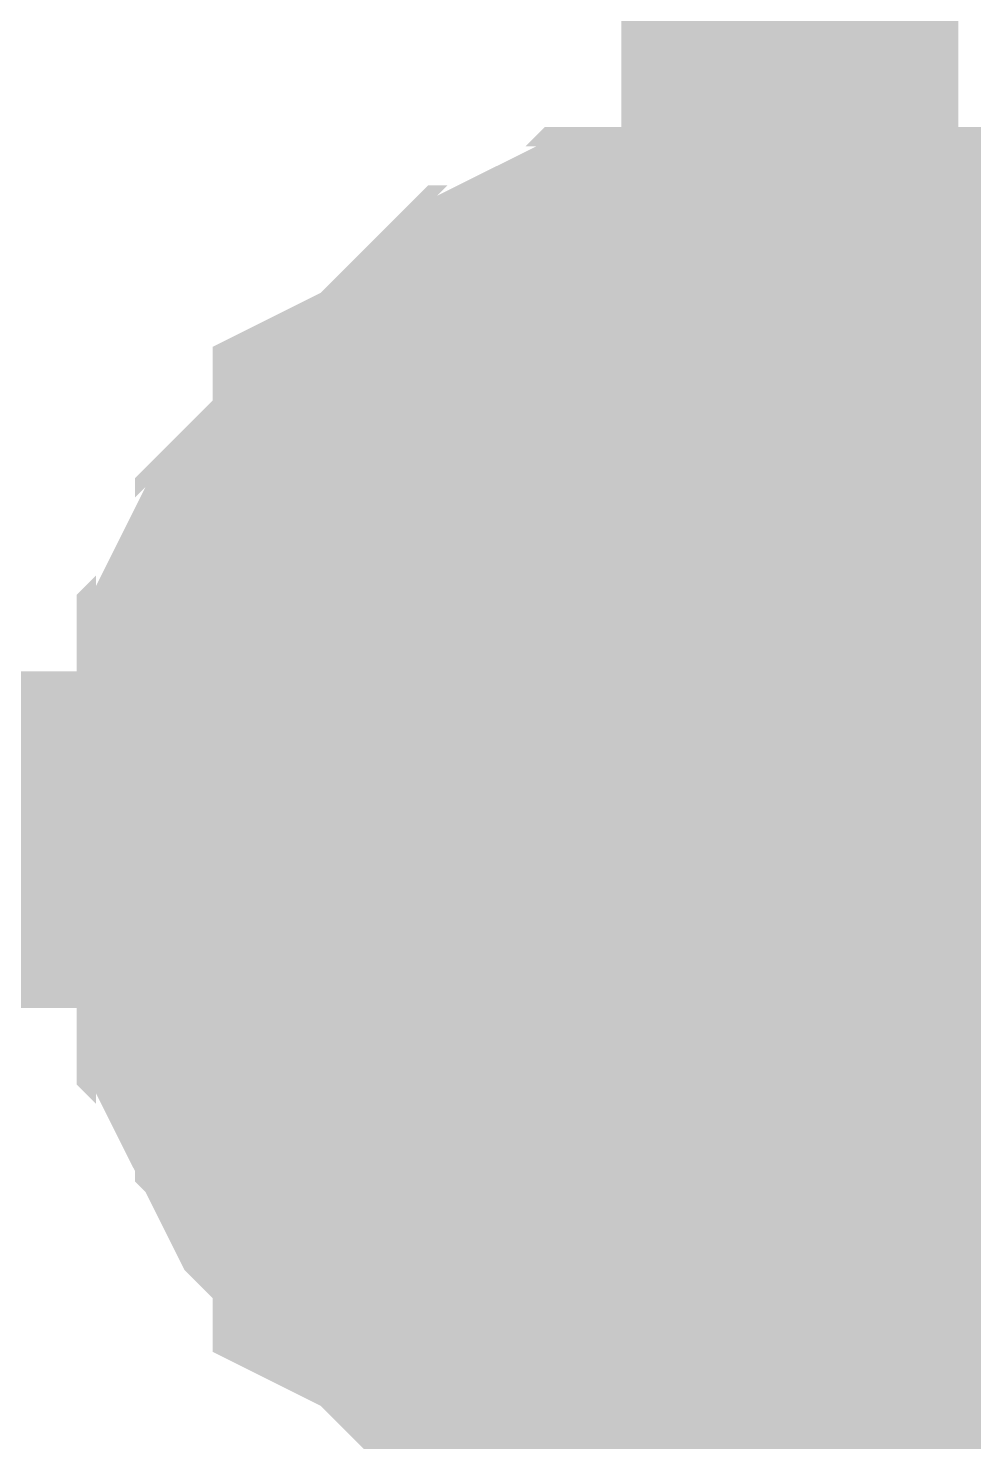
# Model space of a CAD drawing. Header units: millimetres. Extents: x 0 to 11.5, y 0 to 7.6.
# Drawn here: x 6.27363 to 6.30676, y 2.7294 to 2.77894 of the extents above; entities that cross this region are included whole.
import ezdxf

# ---------------------------------------------------------------- set-up
doc = ezdxf.new("R2010")
doc.units = ezdxf.units.MM
doc.header["$MEASUREMENT"] = 0
doc.layers.add('Sheet', color=255, linetype='Continuous')

msp = doc.modelspace()

# ---------------------------------------------------------------- linework, layer by layer
at = {"layer": 'Sheet'}
for points, const_width in [([(6.300314, 2.750502), (6.300314, 2.90043), (6.450338, 2.90043)], 0.0118), ([(6.280538, 2.750502), (6.280538, 2.751184), (6.280538, 2.752547), (6.280538, 2.753228), (6.28122, 2.754591), (6.28122, 2.755273), (6.28122, 2.756636), (6.281902, 2.757317), (6.281902, 2.757999), (6.282584, 2.759362), (6.283266, 2.760043), (6.283266, 2.760725), (6.283948, 2.761406), (6.28463, 2.762088), (6.285312, 2.762769), (6.285994, 2.763451), (6.285994, 2.764132), (6.287358, 2.764813), (6.28804, 2.765495), (6.288722, 2.766176), (6.289403, 2.766858), (6.290085, 2.767539), (6.290767, 2.767539), (6.291449, 2.768221), (6.292813, 2.768902), (6.293495, 2.768902), (6.294177, 2.769584), (6.295541, 2.769584), (6.296223, 2.769584), (6.297587, 2.770265), (6.298269, 2.770265), (6.299632, 2.770265), (6.300314, 2.770265)], 0.0118), ([(6.280538, 2.750502), (6.280538, 2.751184), (6.280538, 2.752547), (6.280538, 2.753228), (6.28122, 2.754591), (6.28122, 2.755273), (6.28122, 2.756636), (6.281902, 2.757317), (6.281902, 2.757999), (6.282584, 2.759362), (6.283266, 2.760043), (6.283266, 2.760725), (6.283948, 2.761406), (6.28463, 2.762088), (6.285312, 2.762769), (6.285994, 2.763451), (6.285994, 2.764132), (6.287358, 2.764813), (6.28804, 2.765495), (6.288722, 2.766176), (6.289403, 2.766858), (6.290085, 2.767539), (6.290767, 2.767539), (6.291449, 2.768221), (6.292813, 2.768902), (6.293495, 2.768902), (6.294177, 2.769584), (6.295541, 2.769584), (6.296223, 2.769584), (6.297587, 2.770265), (6.298269, 2.770265), (6.299632, 2.770265), (6.300314, 2.770265)], 0.0118), ([(6.280538, 2.750502), (6.280538, 2.751184), (6.280538, 2.752547), (6.280538, 2.753228), (6.28122, 2.754591), (6.28122, 2.755273), (6.28122, 2.756636), (6.281902, 2.757317), (6.281902, 2.757999), (6.282584, 2.759362), (6.283266, 2.760043), (6.283266, 2.760725), (6.283948, 2.761406), (6.28463, 2.762088), (6.285312, 2.762769), (6.285994, 2.763451), (6.285994, 2.764132), (6.287358, 2.764813), (6.28804, 2.765495), (6.288722, 2.766176), (6.289403, 2.766858), (6.290085, 2.767539), (6.290767, 2.767539), (6.291449, 2.768221), (6.292813, 2.768902), (6.293495, 2.768902), (6.294177, 2.769584), (6.295541, 2.769584), (6.296223, 2.769584), (6.297587, 2.770265), (6.298269, 2.770265), (6.299632, 2.770265), (6.300314, 2.770265)], 0.0118), ([(6.280538, 2.750502), (6.280538, 2.751184), (6.280538, 2.752547), (6.280538, 2.753228), (6.28122, 2.754591), (6.28122, 2.755273), (6.28122, 2.756636), (6.281902, 2.757317), (6.281902, 2.757999), (6.282584, 2.759362), (6.283266, 2.760043), (6.283266, 2.760725), (6.283948, 2.761406), (6.28463, 2.762088), (6.285312, 2.762769), (6.285994, 2.763451), (6.285994, 2.764132), (6.287358, 2.764813), (6.28804, 2.765495), (6.288722, 2.766176), (6.289403, 2.766858), (6.290085, 2.767539), (6.290767, 2.767539), (6.291449, 2.768221), (6.292813, 2.768902), (6.293495, 2.768902), (6.294177, 2.769584), (6.295541, 2.769584), (6.296223, 2.769584), (6.297587, 2.770265), (6.298269, 2.770265), (6.299632, 2.770265), (6.300314, 2.770265)], 0.0118), ([(6.280538, 2.750502), (6.280538, 2.751184), (6.280538, 2.752547), (6.280538, 2.753228), (6.28122, 2.754591), (6.28122, 2.755273), (6.28122, 2.756636), (6.281902, 2.757317), (6.281902, 2.757999), (6.282584, 2.759362), (6.283266, 2.760043), (6.283266, 2.760725), (6.283948, 2.761406), (6.28463, 2.762088), (6.285312, 2.762769), (6.285994, 2.763451), (6.285994, 2.764132), (6.287358, 2.764813), (6.28804, 2.765495), (6.288722, 2.766176), (6.289403, 2.766858), (6.290085, 2.767539), (6.290767, 2.767539), (6.291449, 2.768221), (6.292813, 2.768902), (6.293495, 2.768902), (6.294177, 2.769584), (6.295541, 2.769584), (6.296223, 2.769584), (6.297587, 2.770265), (6.298269, 2.770265), (6.299632, 2.770265), (6.300314, 2.770265)], 0.0118), ([(6.280538, 2.750502), (6.280538, 2.751184), (6.280538, 2.752547), (6.280538, 2.753228), (6.28122, 2.754591), (6.28122, 2.755273), (6.28122, 2.756636), (6.281902, 2.757317), (6.281902, 2.757999), (6.282584, 2.759362), (6.283266, 2.760043), (6.283266, 2.760725), (6.283948, 2.761406), (6.28463, 2.762088), (6.285312, 2.762769), (6.285994, 2.763451), (6.285994, 2.764132), (6.287358, 2.764813), (6.28804, 2.765495), (6.288722, 2.766176), (6.289403, 2.766858), (6.290085, 2.767539), (6.290767, 2.767539), (6.291449, 2.768221), (6.292813, 2.768902), (6.293495, 2.768902), (6.294177, 2.769584), (6.295541, 2.769584), (6.296223, 2.769584), (6.297587, 2.770265), (6.298269, 2.770265), (6.299632, 2.770265), (6.300314, 2.770265)], 0.0118), ([(6.280538, 2.750502), (6.280538, 2.751184), (6.280538, 2.752547), (6.280538, 2.753228), (6.28122, 2.754591), (6.28122, 2.755273), (6.28122, 2.756636), (6.281902, 2.757317), (6.281902, 2.757999), (6.282584, 2.759362), (6.283266, 2.760043), (6.283266, 2.760725), (6.283948, 2.761406), (6.28463, 2.762088), (6.285312, 2.762769), (6.285994, 2.763451), (6.285994, 2.764132), (6.287358, 2.764813), (6.28804, 2.765495), (6.288722, 2.766176), (6.289403, 2.766858), (6.290085, 2.767539), (6.290767, 2.767539), (6.291449, 2.768221), (6.292813, 2.768902), (6.293495, 2.768902), (6.294177, 2.769584), (6.295541, 2.769584), (6.296223, 2.769584), (6.297587, 2.770265), (6.298269, 2.770265), (6.299632, 2.770265), (6.300314, 2.770265)], 0.0118), ([(6.280538, 2.750502), (6.280538, 2.751184), (6.280538, 2.752547), (6.280538, 2.753228), (6.28122, 2.754591), (6.28122, 2.755273), (6.28122, 2.756636), (6.281902, 2.757317), (6.281902, 2.757999), (6.282584, 2.759362), (6.283266, 2.760043), (6.283266, 2.760725), (6.283948, 2.761406), (6.28463, 2.762088), (6.285312, 2.762769), (6.285994, 2.763451), (6.285994, 2.764132), (6.287358, 2.764813), (6.28804, 2.765495), (6.288722, 2.766176), (6.289403, 2.766858), (6.290085, 2.767539), (6.290767, 2.767539), (6.291449, 2.768221), (6.292813, 2.768902), (6.293495, 2.768902), (6.294177, 2.769584), (6.295541, 2.769584), (6.296223, 2.769584), (6.297587, 2.770265), (6.298269, 2.770265), (6.299632, 2.770265), (6.300314, 2.770265)], 0.0118), ([(6.300314, 2.770265), (6.300314, 2.770265)], 0.0118), ([(6.300314, 2.770265), (6.300996, 2.770265), (6.30236, 2.770265), (6.303042, 2.770265), (6.304406, 2.769584), (6.305088, 2.769584), (6.306452, 2.769584), (6.307134, 2.768902), (6.307815, 2.768902), (6.309179, 2.768221), (6.309861, 2.767539), (6.310543, 2.767539), (6.311225, 2.766858), (6.311907, 2.766176), (6.312589, 2.765495), (6.313271, 2.764813)], 0.0118), ([(6.300314, 2.770265), (6.300314, 2.770265)], 0.0118), ([(6.300314, 2.770265), (6.300996, 2.770265), (6.30236, 2.770265), (6.303042, 2.770265), (6.304406, 2.769584), (6.305088, 2.769584), (6.306452, 2.769584), (6.307134, 2.768902), (6.307815, 2.768902), (6.309179, 2.768221), (6.309861, 2.767539), (6.310543, 2.767539), (6.311225, 2.766858), (6.311907, 2.766176), (6.312589, 2.765495), (6.313271, 2.764813)], 0.0118), ([(6.300314, 2.770265), (6.300314, 2.770265)], 0.0118), ([(6.300314, 2.770265), (6.300996, 2.770265), (6.30236, 2.770265), (6.303042, 2.770265), (6.304406, 2.769584), (6.305088, 2.769584), (6.306452, 2.769584), (6.307134, 2.768902), (6.307815, 2.768902), (6.309179, 2.768221), (6.309861, 2.767539), (6.310543, 2.767539), (6.311225, 2.766858), (6.311907, 2.766176), (6.312589, 2.765495), (6.313271, 2.764813)], 0.0118), ([(6.300314, 2.770265), (6.300314, 2.770265)], 0.0118), ([(6.300314, 2.770265), (6.300996, 2.770265), (6.30236, 2.770265), (6.303042, 2.770265), (6.304406, 2.769584), (6.305088, 2.769584), (6.306452, 2.769584), (6.307134, 2.768902), (6.307815, 2.768902), (6.309179, 2.768221), (6.309861, 2.767539), (6.310543, 2.767539), (6.311225, 2.766858), (6.311907, 2.766176), (6.312589, 2.765495), (6.313271, 2.764813)], 0.0118), ([(6.300314, 2.770265), (6.300314, 2.770265)], 0.0118), ([(6.300314, 2.770265), (6.300996, 2.770265), (6.30236, 2.770265), (6.303042, 2.770265), (6.304406, 2.769584), (6.305088, 2.769584), (6.306452, 2.769584), (6.307134, 2.768902), (6.307815, 2.768902), (6.309179, 2.768221), (6.309861, 2.767539), (6.310543, 2.767539), (6.311225, 2.766858), (6.311907, 2.766176), (6.312589, 2.765495), (6.313271, 2.764813)], 0.0118), ([(6.300314, 2.770265), (6.300314, 2.770265)], 0.0118), ([(6.300314, 2.770265), (6.300996, 2.770265), (6.30236, 2.770265), (6.303042, 2.770265), (6.304406, 2.769584), (6.305088, 2.769584), (6.306452, 2.769584), (6.307134, 2.768902), (6.307815, 2.768902), (6.309179, 2.768221), (6.309861, 2.767539), (6.310543, 2.767539), (6.311225, 2.766858), (6.311907, 2.766176), (6.312589, 2.765495), (6.313271, 2.764813)], 0.0118), ([(6.300314, 2.770265), (6.300314, 2.770265)], 0.0118), ([(6.300314, 2.770265), (6.300996, 2.770265), (6.30236, 2.770265), (6.303042, 2.770265), (6.304406, 2.769584), (6.305088, 2.769584), (6.306452, 2.769584), (6.307134, 2.768902), (6.307815, 2.768902), (6.309179, 2.768221), (6.309861, 2.767539), (6.310543, 2.767539), (6.311225, 2.766858), (6.311907, 2.766176), (6.312589, 2.765495), (6.313271, 2.764813)], 0.0118), ([(6.300314, 2.770265), (6.300314, 2.770265)], 0.0118), ([(6.300314, 2.770265), (6.300996, 2.770265), (6.30236, 2.770265), (6.303042, 2.770265), (6.304406, 2.769584), (6.305088, 2.769584), (6.306452, 2.769584), (6.307134, 2.768902), (6.307815, 2.768902), (6.309179, 2.768221), (6.309861, 2.767539), (6.310543, 2.767539), (6.311225, 2.766858), (6.311907, 2.766176), (6.312589, 2.765495), (6.313271, 2.764813)], 0.0118), ([(6.280538, 2.750502), (6.280538, 2.751184), (6.280538, 2.752547), (6.280538, 2.753228), (6.28122, 2.754591), (6.28122, 2.755273), (6.28122, 2.756636), (6.281902, 2.757317), (6.281902, 2.757999), (6.282584, 2.759362), (6.283266, 2.760043), (6.283266, 2.760725), (6.283948, 2.761406), (6.28463, 2.762088), (6.285312, 2.762769), (6.285994, 2.763451), (6.285994, 2.764132), (6.287358, 2.764813), (6.28804, 2.765495), (6.288722, 2.766176), (6.289403, 2.766858), (6.290085, 2.767539), (6.290767, 2.767539), (6.291449, 2.768221), (6.292813, 2.768902), (6.293495, 2.768902), (6.294177, 2.769584), (6.295541, 2.769584), (6.296223, 2.769584), (6.297587, 2.770265), (6.298269, 2.770265), (6.299632, 2.770265), (6.300314, 2.770265)], 0.0039), ([(6.280538, 2.750502), (6.280538, 2.751184), (6.280538, 2.752547), (6.280538, 2.753228), (6.28122, 2.754591), (6.28122, 2.755273), (6.28122, 2.756636), (6.281902, 2.757317), (6.281902, 2.757999), (6.282584, 2.759362), (6.283266, 2.760043), (6.283266, 2.760725), (6.283948, 2.761406), (6.28463, 2.762088), (6.285312, 2.762769), (6.285994, 2.763451), (6.285994, 2.764132), (6.287358, 2.764813), (6.28804, 2.765495), (6.288722, 2.766176), (6.289403, 2.766858), (6.290085, 2.767539), (6.290767, 2.767539), (6.291449, 2.768221), (6.292813, 2.768902), (6.293495, 2.768902), (6.294177, 2.769584), (6.295541, 2.769584), (6.296223, 2.769584), (6.297587, 2.770265), (6.298269, 2.770265), (6.299632, 2.770265), (6.300314, 2.770265)], 0.0039), ([(6.280538, 2.750502), (6.280538, 2.751184), (6.280538, 2.752547), (6.280538, 2.753228), (6.28122, 2.754591), (6.28122, 2.755273), (6.28122, 2.756636), (6.281902, 2.757317), (6.281902, 2.757999), (6.282584, 2.759362), (6.283266, 2.760043), (6.283266, 2.760725), (6.283948, 2.761406), (6.28463, 2.762088), (6.285312, 2.762769), (6.285994, 2.763451), (6.285994, 2.764132), (6.287358, 2.764813), (6.28804, 2.765495), (6.288722, 2.766176), (6.289403, 2.766858), (6.290085, 2.767539), (6.290767, 2.767539), (6.291449, 2.768221), (6.292813, 2.768902), (6.293495, 2.768902), (6.294177, 2.769584), (6.295541, 2.769584), (6.296223, 2.769584), (6.297587, 2.770265), (6.298269, 2.770265), (6.299632, 2.770265), (6.300314, 2.770265)], 0.0039), ([(6.280538, 2.750502), (6.280538, 2.751184), (6.280538, 2.752547), (6.280538, 2.753228), (6.28122, 2.754591), (6.28122, 2.755273), (6.28122, 2.756636), (6.281902, 2.757317), (6.281902, 2.757999), (6.282584, 2.759362), (6.283266, 2.760043), (6.283266, 2.760725), (6.283948, 2.761406), (6.28463, 2.762088), (6.285312, 2.762769), (6.285994, 2.763451), (6.285994, 2.764132), (6.287358, 2.764813), (6.28804, 2.765495), (6.288722, 2.766176), (6.289403, 2.766858), (6.290085, 2.767539), (6.290767, 2.767539), (6.291449, 2.768221), (6.292813, 2.768902), (6.293495, 2.768902), (6.294177, 2.769584), (6.295541, 2.769584), (6.296223, 2.769584), (6.297587, 2.770265), (6.298269, 2.770265), (6.299632, 2.770265), (6.300314, 2.770265)], 0.0039), ([(6.280538, 2.750502), (6.280538, 2.751184), (6.280538, 2.752547), (6.280538, 2.753228), (6.28122, 2.754591), (6.28122, 2.755273), (6.28122, 2.756636), (6.281902, 2.757317), (6.281902, 2.757999), (6.282584, 2.759362), (6.283266, 2.760043), (6.283266, 2.760725), (6.283948, 2.761406), (6.28463, 2.762088), (6.285312, 2.762769), (6.285994, 2.763451), (6.285994, 2.764132), (6.287358, 2.764813), (6.28804, 2.765495), (6.288722, 2.766176), (6.289403, 2.766858), (6.290085, 2.767539), (6.290767, 2.767539), (6.291449, 2.768221), (6.292813, 2.768902), (6.293495, 2.768902), (6.294177, 2.769584), (6.295541, 2.769584), (6.296223, 2.769584), (6.297587, 2.770265), (6.298269, 2.770265), (6.299632, 2.770265), (6.300314, 2.770265)], 0.0039), ([(6.280538, 2.750502), (6.280538, 2.751184), (6.280538, 2.752547), (6.280538, 2.753228), (6.28122, 2.754591), (6.28122, 2.755273), (6.28122, 2.756636), (6.281902, 2.757317), (6.281902, 2.757999), (6.282584, 2.759362), (6.283266, 2.760043), (6.283266, 2.760725), (6.283948, 2.761406), (6.28463, 2.762088), (6.285312, 2.762769), (6.285994, 2.763451), (6.285994, 2.764132), (6.287358, 2.764813), (6.28804, 2.765495), (6.288722, 2.766176), (6.289403, 2.766858), (6.290085, 2.767539), (6.290767, 2.767539), (6.291449, 2.768221), (6.292813, 2.768902), (6.293495, 2.768902), (6.294177, 2.769584), (6.295541, 2.769584), (6.296223, 2.769584), (6.297587, 2.770265), (6.298269, 2.770265), (6.299632, 2.770265), (6.300314, 2.770265)], 0.0039), ([(6.280538, 2.750502), (6.280538, 2.751184), (6.280538, 2.752547), (6.280538, 2.753228), (6.28122, 2.754591), (6.28122, 2.755273), (6.28122, 2.756636), (6.281902, 2.757317), (6.281902, 2.757999), (6.282584, 2.759362), (6.283266, 2.760043), (6.283266, 2.760725), (6.283948, 2.761406), (6.28463, 2.762088), (6.285312, 2.762769), (6.285994, 2.763451), (6.285994, 2.764132), (6.287358, 2.764813), (6.28804, 2.765495), (6.288722, 2.766176), (6.289403, 2.766858), (6.290085, 2.767539), (6.290767, 2.767539), (6.291449, 2.768221), (6.292813, 2.768902), (6.293495, 2.768902), (6.294177, 2.769584), (6.295541, 2.769584), (6.296223, 2.769584), (6.297587, 2.770265), (6.298269, 2.770265), (6.299632, 2.770265), (6.300314, 2.770265)], 0.0039), ([(6.280538, 2.750502), (6.280538, 2.751184), (6.280538, 2.752547), (6.280538, 2.753228), (6.28122, 2.754591), (6.28122, 2.755273), (6.28122, 2.756636), (6.281902, 2.757317), (6.281902, 2.757999), (6.282584, 2.759362), (6.283266, 2.760043), (6.283266, 2.760725), (6.283948, 2.761406), (6.28463, 2.762088), (6.285312, 2.762769), (6.285994, 2.763451), (6.285994, 2.764132), (6.287358, 2.764813), (6.28804, 2.765495), (6.288722, 2.766176), (6.289403, 2.766858), (6.290085, 2.767539), (6.290767, 2.767539), (6.291449, 2.768221), (6.292813, 2.768902), (6.293495, 2.768902), (6.294177, 2.769584), (6.295541, 2.769584), (6.296223, 2.769584), (6.297587, 2.770265), (6.298269, 2.770265), (6.299632, 2.770265), (6.300314, 2.770265)], 0.0039), ([(6.300314, 2.770265), (6.300314, 2.770265)], 0.0039), ([(6.300314, 2.770265), (6.300996, 2.770265), (6.30236, 2.770265), (6.303042, 2.770265), (6.304406, 2.769584), (6.305088, 2.769584), (6.306452, 2.769584), (6.307134, 2.768902), (6.307815, 2.768902), (6.309179, 2.768221)], 0.0039), ([(6.300314, 2.770265), (6.300314, 2.770265)], 0.0039), ([(6.300314, 2.770265), (6.300996, 2.770265), (6.30236, 2.770265), (6.303042, 2.770265), (6.304406, 2.769584), (6.305088, 2.769584), (6.306452, 2.769584), (6.307134, 2.768902), (6.307815, 2.768902), (6.309179, 2.768221)], 0.0039), ([(6.300314, 2.770265), (6.300314, 2.770265)], 0.0039), ([(6.300314, 2.770265), (6.300996, 2.770265), (6.30236, 2.770265), (6.303042, 2.770265), (6.304406, 2.769584), (6.305088, 2.769584), (6.306452, 2.769584), (6.307134, 2.768902), (6.307815, 2.768902), (6.309179, 2.768221)], 0.0039), ([(6.300314, 2.770265), (6.300314, 2.770265)], 0.0039), ([(6.300314, 2.770265), (6.300996, 2.770265), (6.30236, 2.770265), (6.303042, 2.770265), (6.304406, 2.769584), (6.305088, 2.769584), (6.306452, 2.769584), (6.307134, 2.768902), (6.307815, 2.768902), (6.309179, 2.768221)], 0.0039), ([(6.300314, 2.770265), (6.300314, 2.770265)], 0.0039), ([(6.300314, 2.770265), (6.300996, 2.770265), (6.30236, 2.770265), (6.303042, 2.770265), (6.304406, 2.769584), (6.305088, 2.769584), (6.306452, 2.769584), (6.307134, 2.768902), (6.307815, 2.768902), (6.309179, 2.768221)], 0.0039), ([(6.300314, 2.770265), (6.300314, 2.770265)], 0.0039), ([(6.300314, 2.770265), (6.300996, 2.770265), (6.30236, 2.770265), (6.303042, 2.770265), (6.304406, 2.769584), (6.305088, 2.769584), (6.306452, 2.769584), (6.307134, 2.768902), (6.307815, 2.768902), (6.309179, 2.768221)], 0.0039), ([(6.300314, 2.770265), (6.300314, 2.770265)], 0.0039), ([(6.300314, 2.770265), (6.300996, 2.770265), (6.30236, 2.770265), (6.303042, 2.770265), (6.304406, 2.769584), (6.305088, 2.769584), (6.306452, 2.769584), (6.307134, 2.768902), (6.307815, 2.768902), (6.309179, 2.768221)], 0.0039), ([(6.300314, 2.770265), (6.300314, 2.770265)], 0.0039), ([(6.300314, 2.770265), (6.300996, 2.770265), (6.30236, 2.770265), (6.303042, 2.770265), (6.304406, 2.769584), (6.305088, 2.769584), (6.306452, 2.769584), (6.307134, 2.768902), (6.307815, 2.768902), (6.309179, 2.768221)], 0.0039), ([(6.200071, 2.750502), (6.300314, 2.750502)], 0.0118), ([(6.300314, 2.730057), (6.299632, 2.730057), (6.298269, 2.730057), (6.297587, 2.730057), (6.296223, 2.730739), (6.295541, 2.730739), (6.294177, 2.730739), (6.293495, 2.73142), (6.292813, 2.73142), (6.291449, 2.732102), (6.290767, 2.732783), (6.290085, 2.732783), (6.289403, 2.733465), (6.288722, 2.734146), (6.28804, 2.734828), (6.287358, 2.735509), (6.285994, 2.736191), (6.285994, 2.736872), (6.285312, 2.737554), (6.28463, 2.738235), (6.283948, 2.738917), (6.283266, 2.74028), (6.283266, 2.740961), (6.282584, 2.741643), (6.281902, 2.743006), (6.281902, 2.743687), (6.28122, 2.744369), (6.28122, 2.745732), (6.28122, 2.746413), (6.280538, 2.747776), (6.280538, 2.748458), (6.280538, 2.749821), (6.280538, 2.750502)], 0.0118), ([(6.280538, 2.750502), (6.280538, 2.750502)], 0.0118), ([(6.300314, 2.730057), (6.299632, 2.730057), (6.298269, 2.730057), (6.297587, 2.730057), (6.296223, 2.730739), (6.295541, 2.730739), (6.294177, 2.730739), (6.293495, 2.73142), (6.292813, 2.73142), (6.291449, 2.732102), (6.290767, 2.732783), (6.290085, 2.732783), (6.289403, 2.733465), (6.288722, 2.734146), (6.28804, 2.734828), (6.287358, 2.735509), (6.285994, 2.736191), (6.285994, 2.736872), (6.285312, 2.737554), (6.28463, 2.738235), (6.283948, 2.738917), (6.283266, 2.74028), (6.283266, 2.740961), (6.282584, 2.741643), (6.281902, 2.743006), (6.281902, 2.743687), (6.28122, 2.744369), (6.28122, 2.745732), (6.28122, 2.746413), (6.280538, 2.747776), (6.280538, 2.748458), (6.280538, 2.749821), (6.280538, 2.750502)], 0.0118), ([(6.280538, 2.750502), (6.280538, 2.750502)], 0.0118), ([(6.300314, 2.730057), (6.299632, 2.730057), (6.298269, 2.730057), (6.297587, 2.730057), (6.296223, 2.730739), (6.295541, 2.730739), (6.294177, 2.730739), (6.293495, 2.73142), (6.292813, 2.73142), (6.291449, 2.732102), (6.290767, 2.732783), (6.290085, 2.732783), (6.289403, 2.733465), (6.288722, 2.734146), (6.28804, 2.734828), (6.287358, 2.735509), (6.285994, 2.736191), (6.285994, 2.736872), (6.285312, 2.737554), (6.28463, 2.738235), (6.283948, 2.738917), (6.283266, 2.74028), (6.283266, 2.740961), (6.282584, 2.741643), (6.281902, 2.743006), (6.281902, 2.743687), (6.28122, 2.744369), (6.28122, 2.745732), (6.28122, 2.746413), (6.280538, 2.747776), (6.280538, 2.748458), (6.280538, 2.749821), (6.280538, 2.750502)], 0.0118), ([(6.280538, 2.750502), (6.280538, 2.750502)], 0.0118), ([(6.300314, 2.730057), (6.299632, 2.730057), (6.298269, 2.730057), (6.297587, 2.730057), (6.296223, 2.730739), (6.295541, 2.730739), (6.294177, 2.730739), (6.293495, 2.73142), (6.292813, 2.73142), (6.291449, 2.732102), (6.290767, 2.732783), (6.290085, 2.732783), (6.289403, 2.733465), (6.288722, 2.734146), (6.28804, 2.734828), (6.287358, 2.735509), (6.285994, 2.736191), (6.285994, 2.736872), (6.285312, 2.737554), (6.28463, 2.738235), (6.283948, 2.738917), (6.283266, 2.74028), (6.283266, 2.740961), (6.282584, 2.741643), (6.281902, 2.743006), (6.281902, 2.743687), (6.28122, 2.744369), (6.28122, 2.745732), (6.28122, 2.746413), (6.280538, 2.747776), (6.280538, 2.748458), (6.280538, 2.749821), (6.280538, 2.750502)], 0.0118), ([(6.280538, 2.750502), (6.280538, 2.750502)], 0.0118), ([(6.300314, 2.730057), (6.299632, 2.730057), (6.298269, 2.730057), (6.297587, 2.730057), (6.296223, 2.730739), (6.295541, 2.730739), (6.294177, 2.730739), (6.293495, 2.73142), (6.292813, 2.73142), (6.291449, 2.732102), (6.290767, 2.732783), (6.290085, 2.732783), (6.289403, 2.733465), (6.288722, 2.734146), (6.28804, 2.734828), (6.287358, 2.735509), (6.285994, 2.736191), (6.285994, 2.736872), (6.285312, 2.737554), (6.28463, 2.738235), (6.283948, 2.738917), (6.283266, 2.74028), (6.283266, 2.740961), (6.282584, 2.741643), (6.281902, 2.743006), (6.281902, 2.743687), (6.28122, 2.744369), (6.28122, 2.745732), (6.28122, 2.746413), (6.280538, 2.747776), (6.280538, 2.748458), (6.280538, 2.749821), (6.280538, 2.750502)], 0.0118), ([(6.280538, 2.750502), (6.280538, 2.750502)], 0.0118), ([(6.300314, 2.730057), (6.299632, 2.730057), (6.298269, 2.730057), (6.297587, 2.730057), (6.296223, 2.730739), (6.295541, 2.730739), (6.294177, 2.730739), (6.293495, 2.73142), (6.292813, 2.73142), (6.291449, 2.732102), (6.290767, 2.732783), (6.290085, 2.732783), (6.289403, 2.733465), (6.288722, 2.734146), (6.28804, 2.734828), (6.287358, 2.735509), (6.285994, 2.736191), (6.285994, 2.736872), (6.285312, 2.737554), (6.28463, 2.738235), (6.283948, 2.738917), (6.283266, 2.74028), (6.283266, 2.740961), (6.282584, 2.741643), (6.281902, 2.743006), (6.281902, 2.743687), (6.28122, 2.744369), (6.28122, 2.745732), (6.28122, 2.746413), (6.280538, 2.747776), (6.280538, 2.748458), (6.280538, 2.749821), (6.280538, 2.750502)], 0.0118), ([(6.280538, 2.750502), (6.280538, 2.750502)], 0.0118), ([(6.300314, 2.730057), (6.299632, 2.730057), (6.298269, 2.730057), (6.297587, 2.730057), (6.296223, 2.730739), (6.295541, 2.730739), (6.294177, 2.730739), (6.293495, 2.73142), (6.292813, 2.73142), (6.291449, 2.732102), (6.290767, 2.732783), (6.290085, 2.732783), (6.289403, 2.733465), (6.288722, 2.734146), (6.28804, 2.734828), (6.287358, 2.735509), (6.285994, 2.736191), (6.285994, 2.736872), (6.285312, 2.737554), (6.28463, 2.738235), (6.283948, 2.738917), (6.283266, 2.74028), (6.283266, 2.740961), (6.282584, 2.741643), (6.281902, 2.743006), (6.281902, 2.743687), (6.28122, 2.744369), (6.28122, 2.745732), (6.28122, 2.746413), (6.280538, 2.747776), (6.280538, 2.748458), (6.280538, 2.749821), (6.280538, 2.750502)], 0.0118), ([(6.280538, 2.750502), (6.280538, 2.750502)], 0.0118), ([(6.300314, 2.730057), (6.299632, 2.730057), (6.298269, 2.730057), (6.297587, 2.730057), (6.296223, 2.730739), (6.295541, 2.730739), (6.294177, 2.730739), (6.293495, 2.73142), (6.292813, 2.73142), (6.291449, 2.732102), (6.290767, 2.732783), (6.290085, 2.732783), (6.289403, 2.733465), (6.288722, 2.734146), (6.28804, 2.734828), (6.287358, 2.735509), (6.285994, 2.736191), (6.285994, 2.736872), (6.285312, 2.737554), (6.28463, 2.738235), (6.283948, 2.738917), (6.283266, 2.74028), (6.283266, 2.740961), (6.282584, 2.741643), (6.281902, 2.743006), (6.281902, 2.743687), (6.28122, 2.744369), (6.28122, 2.745732), (6.28122, 2.746413), (6.280538, 2.747776), (6.280538, 2.748458), (6.280538, 2.749821), (6.280538, 2.750502)], 0.0118), ([(6.280538, 2.750502), (6.280538, 2.750502)], 0.0118), ([(6.300314, 2.550143), (6.300314, 2.750502)], 0.0118), ([(6.300314, 2.730057), (6.299632, 2.730057), (6.298269, 2.730057), (6.297587, 2.730057), (6.296223, 2.730739), (6.295541, 2.730739), (6.294177, 2.730739), (6.293495, 2.73142), (6.292813, 2.73142), (6.291449, 2.732102), (6.290767, 2.732783), (6.290085, 2.732783), (6.289403, 2.733465), (6.288722, 2.734146), (6.28804, 2.734828), (6.287358, 2.735509), (6.285994, 2.736191), (6.285994, 2.736872), (6.285312, 2.737554), (6.28463, 2.738235), (6.283948, 2.738917), (6.283266, 2.74028), (6.283266, 2.740961), (6.282584, 2.741643), (6.281902, 2.743006), (6.281902, 2.743687), (6.28122, 2.744369), (6.28122, 2.745732), (6.28122, 2.746413), (6.280538, 2.747776), (6.280538, 2.748458), (6.280538, 2.749821), (6.280538, 2.750502)], 0.0039), ([(6.280538, 2.750502), (6.280538, 2.750502)], 0.0039), ([(6.300314, 2.730057), (6.299632, 2.730057), (6.298269, 2.730057), (6.297587, 2.730057), (6.296223, 2.730739), (6.295541, 2.730739), (6.294177, 2.730739), (6.293495, 2.73142), (6.292813, 2.73142), (6.291449, 2.732102), (6.290767, 2.732783), (6.290085, 2.732783), (6.289403, 2.733465), (6.288722, 2.734146), (6.28804, 2.734828), (6.287358, 2.735509), (6.285994, 2.736191), (6.285994, 2.736872), (6.285312, 2.737554), (6.28463, 2.738235), (6.283948, 2.738917), (6.283266, 2.74028), (6.283266, 2.740961), (6.282584, 2.741643), (6.281902, 2.743006), (6.281902, 2.743687), (6.28122, 2.744369), (6.28122, 2.745732), (6.28122, 2.746413), (6.280538, 2.747776), (6.280538, 2.748458), (6.280538, 2.749821), (6.280538, 2.750502)], 0.0039), ([(6.280538, 2.750502), (6.280538, 2.750502)], 0.0039), ([(6.300314, 2.730057), (6.299632, 2.730057), (6.298269, 2.730057), (6.297587, 2.730057), (6.296223, 2.730739), (6.295541, 2.730739), (6.294177, 2.730739), (6.293495, 2.73142), (6.292813, 2.73142), (6.291449, 2.732102), (6.290767, 2.732783), (6.290085, 2.732783), (6.289403, 2.733465), (6.288722, 2.734146), (6.28804, 2.734828), (6.287358, 2.735509), (6.285994, 2.736191), (6.285994, 2.736872), (6.285312, 2.737554), (6.28463, 2.738235), (6.283948, 2.738917), (6.283266, 2.74028), (6.283266, 2.740961), (6.282584, 2.741643), (6.281902, 2.743006), (6.281902, 2.743687), (6.28122, 2.744369), (6.28122, 2.745732), (6.28122, 2.746413), (6.280538, 2.747776), (6.280538, 2.748458), (6.280538, 2.749821), (6.280538, 2.750502)], 0.0039), ([(6.280538, 2.750502), (6.280538, 2.750502)], 0.0039), ([(6.300314, 2.730057), (6.299632, 2.730057), (6.298269, 2.730057), (6.297587, 2.730057), (6.296223, 2.730739), (6.295541, 2.730739), (6.294177, 2.730739), (6.293495, 2.73142), (6.292813, 2.73142), (6.291449, 2.732102), (6.290767, 2.732783), (6.290085, 2.732783), (6.289403, 2.733465), (6.288722, 2.734146), (6.28804, 2.734828), (6.287358, 2.735509), (6.285994, 2.736191), (6.285994, 2.736872), (6.285312, 2.737554), (6.28463, 2.738235), (6.283948, 2.738917), (6.283266, 2.74028), (6.283266, 2.740961), (6.282584, 2.741643), (6.281902, 2.743006), (6.281902, 2.743687), (6.28122, 2.744369), (6.28122, 2.745732), (6.28122, 2.746413), (6.280538, 2.747776), (6.280538, 2.748458), (6.280538, 2.749821), (6.280538, 2.750502)], 0.0039), ([(6.280538, 2.750502), (6.280538, 2.750502)], 0.0039), ([(6.300314, 2.730057), (6.299632, 2.730057), (6.298269, 2.730057), (6.297587, 2.730057), (6.296223, 2.730739), (6.295541, 2.730739), (6.294177, 2.730739), (6.293495, 2.73142), (6.292813, 2.73142), (6.291449, 2.732102), (6.290767, 2.732783), (6.290085, 2.732783), (6.289403, 2.733465), (6.288722, 2.734146), (6.28804, 2.734828), (6.287358, 2.735509), (6.285994, 2.736191), (6.285994, 2.736872), (6.285312, 2.737554), (6.28463, 2.738235), (6.283948, 2.738917), (6.283266, 2.74028), (6.283266, 2.740961), (6.282584, 2.741643), (6.281902, 2.743006), (6.281902, 2.743687), (6.28122, 2.744369), (6.28122, 2.745732), (6.28122, 2.746413), (6.280538, 2.747776), (6.280538, 2.748458), (6.280538, 2.749821), (6.280538, 2.750502)], 0.0039), ([(6.280538, 2.750502), (6.280538, 2.750502)], 0.0039), ([(6.300314, 2.730057), (6.299632, 2.730057), (6.298269, 2.730057), (6.297587, 2.730057), (6.296223, 2.730739), (6.295541, 2.730739), (6.294177, 2.730739), (6.293495, 2.73142), (6.292813, 2.73142), (6.291449, 2.732102), (6.290767, 2.732783), (6.290085, 2.732783), (6.289403, 2.733465), (6.288722, 2.734146), (6.28804, 2.734828), (6.287358, 2.735509), (6.285994, 2.736191), (6.285994, 2.736872), (6.285312, 2.737554), (6.28463, 2.738235), (6.283948, 2.738917), (6.283266, 2.74028), (6.283266, 2.740961), (6.282584, 2.741643), (6.281902, 2.743006), (6.281902, 2.743687), (6.28122, 2.744369), (6.28122, 2.745732), (6.28122, 2.746413), (6.280538, 2.747776), (6.280538, 2.748458), (6.280538, 2.749821), (6.280538, 2.750502)], 0.0039), ([(6.280538, 2.750502), (6.280538, 2.750502)], 0.0039), ([(6.300314, 2.730057), (6.299632, 2.730057), (6.298269, 2.730057), (6.297587, 2.730057), (6.296223, 2.730739), (6.295541, 2.730739), (6.294177, 2.730739), (6.293495, 2.73142), (6.292813, 2.73142), (6.291449, 2.732102), (6.290767, 2.732783), (6.290085, 2.732783), (6.289403, 2.733465), (6.288722, 2.734146), (6.28804, 2.734828), (6.287358, 2.735509), (6.285994, 2.736191), (6.285994, 2.736872), (6.285312, 2.737554), (6.28463, 2.738235), (6.283948, 2.738917), (6.283266, 2.74028), (6.283266, 2.740961), (6.282584, 2.741643), (6.281902, 2.743006), (6.281902, 2.743687), (6.28122, 2.744369), (6.28122, 2.745732), (6.28122, 2.746413), (6.280538, 2.747776), (6.280538, 2.748458), (6.280538, 2.749821), (6.280538, 2.750502)], 0.0039), ([(6.280538, 2.750502), (6.280538, 2.750502)], 0.0039), ([(6.300314, 2.730057), (6.299632, 2.730057), (6.298269, 2.730057), (6.297587, 2.730057), (6.296223, 2.730739), (6.295541, 2.730739), (6.294177, 2.730739), (6.293495, 2.73142), (6.292813, 2.73142), (6.291449, 2.732102), (6.290767, 2.732783), (6.290085, 2.732783), (6.289403, 2.733465), (6.288722, 2.734146), (6.28804, 2.734828), (6.287358, 2.735509), (6.285994, 2.736191), (6.285994, 2.736872), (6.285312, 2.737554), (6.28463, 2.738235), (6.283948, 2.738917), (6.283266, 2.74028), (6.283266, 2.740961), (6.282584, 2.741643), (6.281902, 2.743006), (6.281902, 2.743687), (6.28122, 2.744369), (6.28122, 2.745732), (6.28122, 2.746413), (6.280538, 2.747776), (6.280538, 2.748458), (6.280538, 2.749821), (6.280538, 2.750502)], 0.0039), ([(6.280538, 2.750502), (6.280538, 2.750502)], 0.0039), ([(6.313271, 2.735509), (6.312589, 2.734828), (6.311907, 2.734146), (6.311225, 2.733465), (6.310543, 2.732783), (6.309861, 2.732783), (6.309179, 2.732102), (6.307815, 2.73142), (6.307134, 2.73142), (6.306452, 2.730739), (6.305088, 2.730739), (6.304406, 2.730739), (6.303042, 2.730057), (6.30236, 2.730057), (6.300996, 2.730057), (6.300314, 2.730057)], 0.0118), ([(6.313271, 2.735509), (6.312589, 2.734828), (6.311907, 2.734146), (6.311225, 2.733465), (6.310543, 2.732783), (6.309861, 2.732783), (6.309179, 2.732102), (6.307815, 2.73142), (6.307134, 2.73142), (6.306452, 2.730739), (6.305088, 2.730739), (6.304406, 2.730739), (6.303042, 2.730057), (6.30236, 2.730057), (6.300996, 2.730057), (6.300314, 2.730057)], 0.0118), ([(6.313271, 2.735509), (6.312589, 2.734828), (6.311907, 2.734146), (6.311225, 2.733465), (6.310543, 2.732783), (6.309861, 2.732783), (6.309179, 2.732102), (6.307815, 2.73142), (6.307134, 2.73142), (6.306452, 2.730739), (6.305088, 2.730739), (6.304406, 2.730739), (6.303042, 2.730057), (6.30236, 2.730057), (6.300996, 2.730057), (6.300314, 2.730057)], 0.0118), ([(6.313271, 2.735509), (6.312589, 2.734828), (6.311907, 2.734146), (6.311225, 2.733465), (6.310543, 2.732783), (6.309861, 2.732783), (6.309179, 2.732102), (6.307815, 2.73142), (6.307134, 2.73142), (6.306452, 2.730739), (6.305088, 2.730739), (6.304406, 2.730739), (6.303042, 2.730057), (6.30236, 2.730057), (6.300996, 2.730057), (6.300314, 2.730057)], 0.0118), ([(6.313271, 2.735509), (6.312589, 2.734828), (6.311907, 2.734146), (6.311225, 2.733465), (6.310543, 2.732783), (6.309861, 2.732783), (6.309179, 2.732102), (6.307815, 2.73142), (6.307134, 2.73142), (6.306452, 2.730739), (6.305088, 2.730739), (6.304406, 2.730739), (6.303042, 2.730057), (6.30236, 2.730057), (6.300996, 2.730057), (6.300314, 2.730057)], 0.0118), ([(6.313271, 2.735509), (6.312589, 2.734828), (6.311907, 2.734146), (6.311225, 2.733465), (6.310543, 2.732783), (6.309861, 2.732783), (6.309179, 2.732102), (6.307815, 2.73142), (6.307134, 2.73142), (6.306452, 2.730739), (6.305088, 2.730739), (6.304406, 2.730739), (6.303042, 2.730057), (6.30236, 2.730057), (6.300996, 2.730057), (6.300314, 2.730057)], 0.0118), ([(6.313271, 2.735509), (6.312589, 2.734828), (6.311907, 2.734146), (6.311225, 2.733465), (6.310543, 2.732783), (6.309861, 2.732783), (6.309179, 2.732102), (6.307815, 2.73142), (6.307134, 2.73142), (6.306452, 2.730739), (6.305088, 2.730739), (6.304406, 2.730739), (6.303042, 2.730057), (6.30236, 2.730057), (6.300996, 2.730057), (6.300314, 2.730057)], 0.0118), ([(6.313271, 2.735509), (6.312589, 2.734828), (6.311907, 2.734146), (6.311225, 2.733465), (6.310543, 2.732783), (6.309861, 2.732783), (6.309179, 2.732102), (6.307815, 2.73142), (6.307134, 2.73142), (6.306452, 2.730739), (6.305088, 2.730739), (6.304406, 2.730739), (6.303042, 2.730057), (6.30236, 2.730057), (6.300996, 2.730057), (6.300314, 2.730057)], 0.0118), ([(6.309179, 2.732102), (6.307815, 2.73142), (6.307134, 2.73142), (6.306452, 2.730739), (6.305088, 2.730739), (6.304406, 2.730739), (6.303042, 2.730057), (6.30236, 2.730057), (6.300996, 2.730057), (6.300314, 2.730057)], 0.0039), ([(6.309179, 2.732102), (6.307815, 2.73142), (6.307134, 2.73142), (6.306452, 2.730739), (6.305088, 2.730739), (6.304406, 2.730739), (6.303042, 2.730057), (6.30236, 2.730057), (6.300996, 2.730057), (6.300314, 2.730057)], 0.0039), ([(6.309179, 2.732102), (6.307815, 2.73142), (6.307134, 2.73142), (6.306452, 2.730739), (6.305088, 2.730739), (6.304406, 2.730739), (6.303042, 2.730057), (6.30236, 2.730057), (6.300996, 2.730057), (6.300314, 2.730057)], 0.0039), ([(6.309179, 2.732102), (6.307815, 2.73142), (6.307134, 2.73142), (6.306452, 2.730739), (6.305088, 2.730739), (6.304406, 2.730739), (6.303042, 2.730057), (6.30236, 2.730057), (6.300996, 2.730057), (6.300314, 2.730057)], 0.0039), ([(6.309179, 2.732102), (6.307815, 2.73142), (6.307134, 2.73142), (6.306452, 2.730739), (6.305088, 2.730739), (6.304406, 2.730739), (6.303042, 2.730057), (6.30236, 2.730057), (6.300996, 2.730057), (6.300314, 2.730057)], 0.0039), ([(6.309179, 2.732102), (6.307815, 2.73142), (6.307134, 2.73142), (6.306452, 2.730739), (6.305088, 2.730739), (6.304406, 2.730739), (6.303042, 2.730057), (6.30236, 2.730057), (6.300996, 2.730057), (6.300314, 2.730057)], 0.0039), ([(6.309179, 2.732102), (6.307815, 2.73142), (6.307134, 2.73142), (6.306452, 2.730739), (6.305088, 2.730739), (6.304406, 2.730739), (6.303042, 2.730057), (6.30236, 2.730057), (6.300996, 2.730057), (6.300314, 2.730057)], 0.0039), ([(6.309179, 2.732102), (6.307815, 2.73142), (6.307134, 2.73142), (6.306452, 2.730739), (6.305088, 2.730739), (6.304406, 2.730739), (6.303042, 2.730057), (6.30236, 2.730057), (6.300996, 2.730057), (6.300314, 2.730057)], 0.0039)]:
    msp.add_lwpolyline(points, dxfattribs=dict(at, const_width=const_width))
at = {"layer": 'Sheet', "const_width": 0.02}
msp.add_lwpolyline([(6.29, 2.75, 1), (6.31, 2.75, 1)], format="xyb", close=True, dxfattribs=at)

doc.saveas('drawing.dxf')
